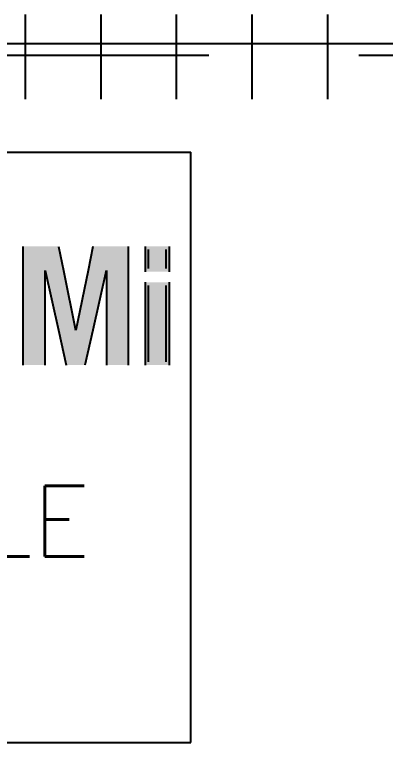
# Model space of a CAD drawing. Extents: x 0 to 199, y 0 to 166.
# Drawn here: x 87.23 to 102.94, y 90.34 to 121.17 of the extents above; entities that cross this region are included whole.
import ezdxf

# ---------------------------------------------------------------- set-up
doc = ezdxf.new("R2010")
doc.units = 0
doc.linetypes.add('CENTER', pattern=[50.8, 31.75, -6.35, 6.35, -6.35])
doc.linetypes.add('DASHED', pattern=[19.05, 12.7, -6.35])
doc.layers.get('0').update_dxf_attribs({"linetype": 'CONTINUOUS'})
doc.layers.add('CENTER', color=1, linetype='CENTER')
doc.styles.get("Standard").update_dxf_attribs({"font": 'txt.shx', "height": 3, "bigfont": 'bigfont.shx'})

# ---------------------------------------------------------------- blocks, each defined once
blk = doc.blocks.new('*U8')
at = {"color": 7, "linetype": 'CONTINUOUS'}
blk.add_text('AIR NOZZLE', height=3, dxfattribs=at).set_placement((66.299, 98.212))
blk = doc.blocks.new('*U10')
at = {"color": 7, "linetype": 'CONTINUOUS'}
for p, q in [((87.591, 111.345), (87.591, 110.332)), ((89.097, 111.345), (89.302, 110.332)), ((90.554, 111.345), (90.347, 110.332)), ((92.052, 111.345), (92.052, 110.332)), ((87.591, 110.332), (87.591, 106.32)), ((88.519, 110.332), (88.519, 106.32)), ((88.534, 110.332), (89.098, 107.798)), ((89.302, 110.332), (89.815, 107.798)), ((90.347, 110.332), (89.829, 107.798)), ((91.111, 110.332), (90.545, 107.798)), ((91.124, 110.332), (91.124, 106.32)), ((92.052, 110.332), (92.052, 106.32)), ((89.098, 107.798), (89.427, 106.32)), ((90.545, 107.798), (90.216, 106.32))]:
    blk.add_line(p, q, dxfattribs=at)
for points in [[(87.591, 111.345), (87.591, 110.332), (89.302, 110.332)], [(90.554, 111.345), (90.347, 110.332), (92.052, 110.332)], [(87.591, 110.332), (87.591, 106.32), (88.519, 106.32)], [(88.534, 110.332), (89.098, 107.798), (89.815, 107.798)], [(90.347, 110.332), (89.829, 107.798), (90.545, 107.798)], [(91.124, 110.332), (91.124, 106.32), (92.052, 106.32)], [(89.098, 107.798), (89.427, 106.32), (90.216, 106.32)]]:
    blk.add_solid(points, dxfattribs=at)
at = {"color": 7, "linetype": 'CONTINUOUS', "extrusion": (0, 0, -1)}
for points in [[(-87.591, 111.345), (-89.097, 111.345), (-89.302, 110.332)], [(-90.554, 111.345), (-92.052, 111.345), (-92.052, 110.332)], [(-87.591, 110.332), (-88.519, 110.332), (-88.519, 106.32)], [(-88.534, 110.332), (-89.302, 110.332), (-89.815, 107.798)], [(-90.347, 110.332), (-91.111, 110.332), (-90.545, 107.798)], [(-91.124, 110.332), (-92.052, 110.332), (-92.052, 106.32)], [(-89.098, 107.798), (-90.545, 107.798), (-90.216, 106.32)]]:
    blk.add_solid(points, dxfattribs=at)
blk = doc.blocks.new('*U14')
at = {"color": 7, "linetype": 'CONTINUOUS'}
for p, q in [((92.766, 109.828), (92.766, 106.32)), ((93.779, 109.828), (93.779, 106.32))]:
    blk.add_line(p, q, dxfattribs=at)
blk.add_solid([(92.766, 109.828), (92.766, 106.32), (93.779, 106.32)], dxfattribs=at)
at = {"color": 7, "linetype": 'CONTINUOUS', "extrusion": (0, 0, -1)}
blk.add_solid([(-92.766, 109.828), (-93.779, 109.828), (-93.779, 106.32)], dxfattribs=at)
blk = doc.blocks.new('*U15')
at = {"color": 7, "linetype": 'CONTINUOUS'}
for p, q in [((92.899, 109.694), (92.899, 109.658)), ((92.899, 109.658), (92.899, 109.555)), ((92.899, 109.555), (92.899, 109.395)), ((93.646, 109.694), (93.646, 109.658)), ((93.646, 109.658), (93.646, 109.555)), ((93.646, 109.555), (93.646, 109.395)), ((92.899, 109.395), (92.899, 109.188)), ((92.899, 109.188), (92.899, 108.943)), ((93.646, 109.395), (93.646, 109.188)), ((93.646, 109.188), (93.646, 108.943)), ((92.899, 108.943), (92.899, 108.669)), ((93.646, 108.943), (93.646, 108.669)), ((92.899, 108.669), (92.899, 108.074)), ((93.646, 108.669), (93.646, 108.074)), ((92.899, 108.074), (92.899, 107.478)), ((93.646, 108.074), (93.646, 107.478)), ((92.899, 107.478), (92.899, 107.205)), ((93.646, 107.478), (93.646, 107.205)), ((92.899, 107.205), (92.899, 106.959)), ((93.646, 107.205), (93.646, 106.959)), ((92.899, 106.959), (92.899, 106.752)), ((92.899, 106.752), (92.899, 106.592)), ((93.646, 106.959), (93.646, 106.752)), ((93.646, 106.752), (93.646, 106.592)), ((92.899, 106.592), (92.899, 106.489)), ((92.899, 106.489), (92.899, 106.453)), ((93.646, 106.592), (93.646, 106.489)), ((93.646, 106.489), (93.646, 106.453))]:
    blk.add_line(p, q, dxfattribs=at)
for points in [[(92.899, 109.694), (92.899, 109.658), (93.646, 109.658)], [(92.899, 109.658), (92.899, 109.555), (93.646, 109.555)], [(92.899, 109.555), (92.899, 109.395), (93.646, 109.395)], [(92.899, 109.395), (92.899, 109.188), (93.646, 109.188)], [(92.899, 109.188), (92.899, 108.943), (93.646, 108.943)], [(92.899, 108.943), (92.899, 108.669), (93.646, 108.669)], [(92.899, 108.669), (92.899, 108.074), (93.646, 108.074)], [(92.899, 108.074), (92.899, 107.478), (93.646, 107.478)], [(92.899, 107.478), (92.899, 107.205), (93.646, 107.205)], [(92.899, 107.205), (92.899, 106.959), (93.646, 106.959)], [(92.899, 106.959), (92.899, 106.752), (93.646, 106.752)], [(92.899, 106.752), (92.899, 106.592), (93.646, 106.592)], [(92.899, 106.592), (92.899, 106.489), (93.646, 106.489)], [(92.899, 106.489), (92.899, 106.453), (93.646, 106.453)]]:
    blk.add_solid(points, dxfattribs=at)
at = {"color": 7, "linetype": 'CONTINUOUS', "extrusion": (0, 0, -1)}
for points in [[(-92.899, 109.694), (-93.646, 109.694), (-93.646, 109.658)], [(-92.899, 109.658), (-93.646, 109.658), (-93.646, 109.555)], [(-92.899, 109.555), (-93.646, 109.555), (-93.646, 109.395)], [(-92.899, 109.395), (-93.646, 109.395), (-93.646, 109.188)], [(-92.899, 109.188), (-93.646, 109.188), (-93.646, 108.943)], [(-92.899, 108.943), (-93.646, 108.943), (-93.646, 108.669)], [(-92.899, 108.669), (-93.646, 108.669), (-93.646, 108.074)], [(-92.899, 108.074), (-93.646, 108.074), (-93.646, 107.478)], [(-92.899, 107.478), (-93.646, 107.478), (-93.646, 107.205)], [(-92.899, 107.205), (-93.646, 107.205), (-93.646, 106.959)], [(-92.899, 106.959), (-93.646, 106.959), (-93.646, 106.752)], [(-92.899, 106.752), (-93.646, 106.752), (-93.646, 106.592)], [(-92.899, 106.592), (-93.646, 106.592), (-93.646, 106.489)], [(-92.899, 106.489), (-93.646, 106.489), (-93.646, 106.453)]]:
    blk.add_solid(points, dxfattribs=at)
blk = doc.blocks.new('*U16')
at = {"color": 7, "linetype": 'CONTINUOUS'}
for p, q in [((92.766, 111.345), (92.766, 110.273)), ((93.779, 111.345), (93.779, 110.273))]:
    blk.add_line(p, q, dxfattribs=at)
blk.add_solid([(92.766, 111.345), (92.766, 110.273), (93.779, 110.273)], dxfattribs=at)
at = {"color": 7, "linetype": 'CONTINUOUS', "extrusion": (0, 0, -1)}
blk.add_solid([(-92.766, 111.345), (-93.779, 111.345), (-93.779, 110.273)], dxfattribs=at)
blk = doc.blocks.new('*U17')
at = {"color": 7, "linetype": 'CONTINUOUS'}
for p, q in [((92.899, 111.212), (92.899, 111.177)), ((92.899, 111.177), (92.899, 111.086)), ((92.899, 111.086), (92.899, 110.809)), ((93.646, 111.212), (93.646, 111.177)), ((93.646, 111.177), (93.646, 111.086)), ((93.646, 111.086), (93.646, 110.809)), ((92.899, 110.809), (92.899, 110.532)), ((93.646, 110.809), (93.646, 110.532)), ((92.899, 110.532), (92.899, 110.441)), ((92.899, 110.441), (92.899, 110.406)), ((93.646, 110.532), (93.646, 110.441)), ((93.646, 110.441), (93.646, 110.406))]:
    blk.add_line(p, q, dxfattribs=at)
for points in [[(92.899, 111.212), (92.899, 111.177), (93.646, 111.177)], [(92.899, 111.177), (92.899, 111.086), (93.646, 111.086)], [(92.899, 111.086), (92.899, 110.809), (93.646, 110.809)], [(92.899, 110.809), (92.899, 110.532), (93.646, 110.532)], [(92.899, 110.532), (92.899, 110.441), (93.646, 110.441)], [(92.899, 110.441), (92.899, 110.406), (93.646, 110.406)]]:
    blk.add_solid(points, dxfattribs=at)
at = {"color": 7, "linetype": 'CONTINUOUS', "extrusion": (0, 0, -1)}
for points in [[(-92.899, 111.212), (-93.646, 111.212), (-93.646, 111.177)], [(-92.899, 111.177), (-93.646, 111.177), (-93.646, 111.086)], [(-92.899, 111.086), (-93.646, 111.086), (-93.646, 110.809)], [(-92.899, 110.809), (-93.646, 110.809), (-93.646, 110.532)], [(-92.899, 110.532), (-93.646, 110.532), (-93.646, 110.441)], [(-92.899, 110.441), (-93.646, 110.441), (-93.646, 110.406)]]:
    blk.add_solid(points, dxfattribs=at)

msp = doc.modelspace()

# ---------------------------------------------------------------- linework, layer by layer
at = {"color": 7, "linetype": 'CONTINUOUS'}
for p, q in [((26.699, 119.937), (132.699, 119.937)), ((64.699, 115.337), (94.699, 115.337)), ((94.699, 90.337), (94.699, 115.337)), ((64.699, 90.337), (94.699, 90.337))]:
    msp.add_line(p, q, dxfattribs=at)
at = {"color": 3, "linetype": 'DASHED'}
msp.add_line((133.565, 119.437), (25.833, 119.437), dxfattribs=at)
at = {"layer": 'CENTER', "color": 1, "linetype": 'CENTER'}
for p, q in [((87.699, 117.587), (87.699, 121.168)), ((90.899, 117.587), (90.899, 121.168)), ((94.099, 117.587), (94.099, 121.168)), ((97.299, 117.587), (97.299, 121.168)), ((100.499, 117.587), (100.499, 121.168))]:
    msp.add_line(p, q, dxfattribs=at)

# ---------------------------------------------------------------- block references
at = {"color": 7, "linetype": 'CONTINUOUS'}
for name in ['*U10', '*U16', '*U17', '*U14', '*U15', '*U8']:
    msp.add_blockref(name, (0, 0), dxfattribs=at)

doc.saveas('drawing.dxf')
